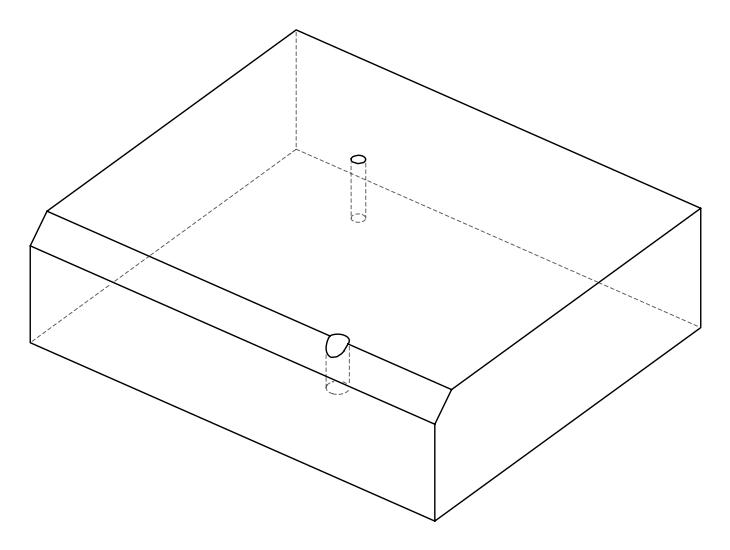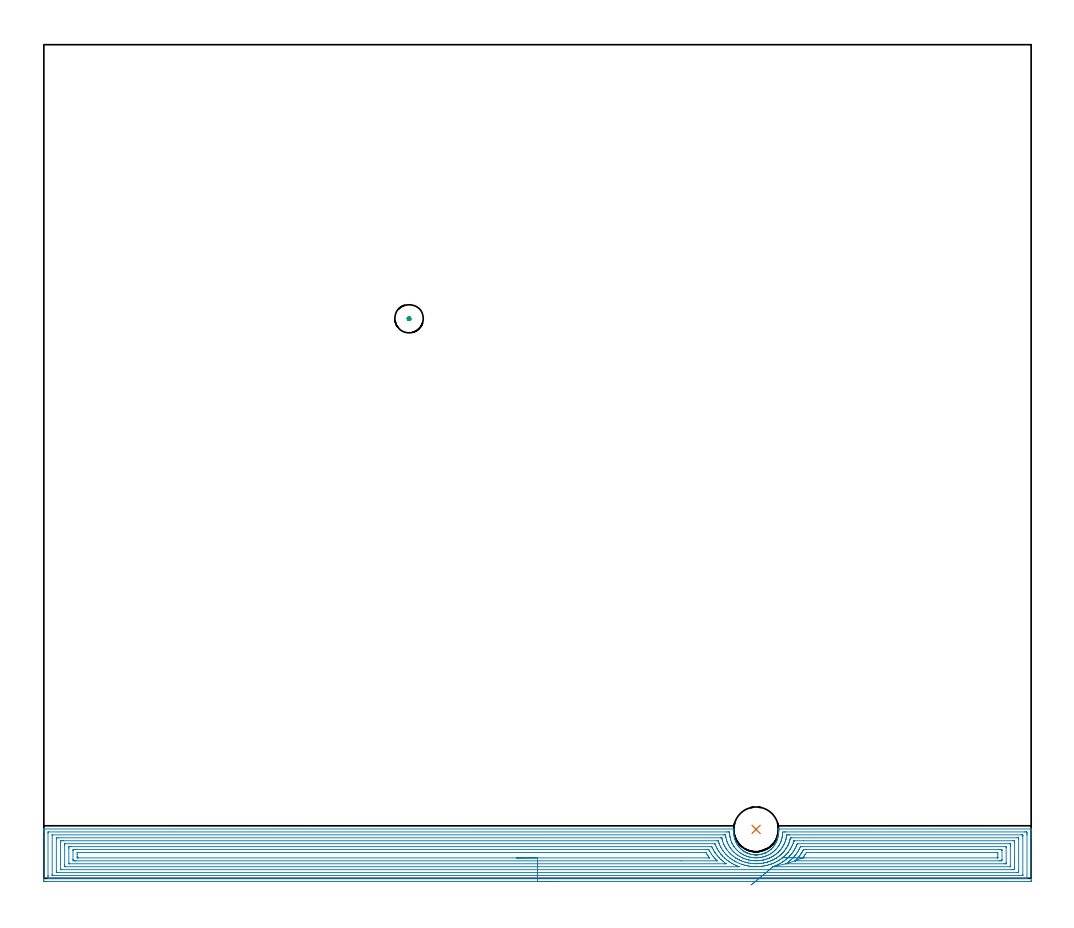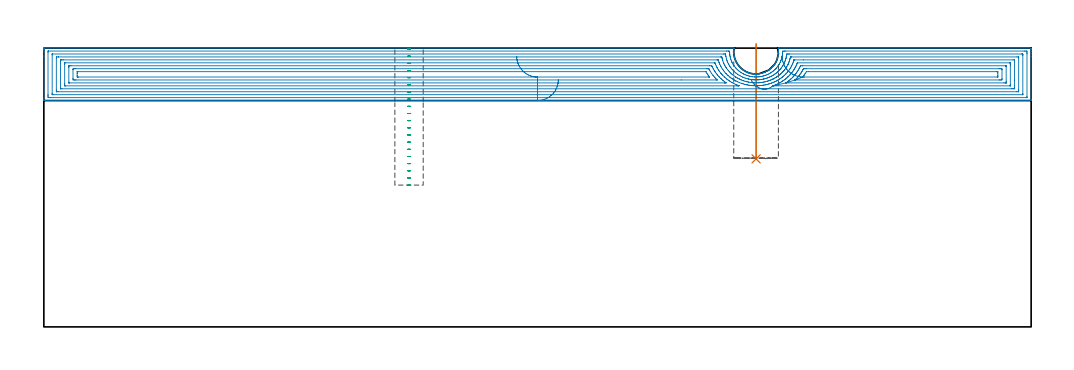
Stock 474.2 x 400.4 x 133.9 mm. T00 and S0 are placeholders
(PLAN: 3 operations, 2 tool changes, 35.2 min)
(1 INDEXABLE_INSERT_DRILL_BLIND_HOLE_FROM_SOLID | STEP1POCKET | NXT0302_014 | 0.22 min | 19196 mm3)
(2 AREA_MILL | FG_CHAMFER_SURFACE | UGT0205_001 | 34.38 min | 149402 mm3)
(3 MILL_BLIND_HOLE_FROM_SOLID_MATERIAL | STEP1POCKET_1 | UGT0201_130 | Spiral | 0.62 min | 9545 mm3)
(TOOL NXT0302_014 | Index. Insert Drill 21.5mm [880-D2150L25-03] | D21.5 PA176 FL65 Z2)
(TOOL UGT0205_001 | Chamfer Mill 20 x 3 x 45 deg. | D20 FL50 Z2)
(TOOL UGT0201_130 | Carbide End Mill 12.0 | D12 FL15 Z4)
(OP 1 INDEXABLE_INSERT_DRILL_BLIND_HOLE_FROM_SOLID)
G17 G21 G94 G90
T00 M6
G54
G17 G0 G90 X342.1 Y23.5 S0 M3
G43 Z143.9 H1
G94 G81 G98 Z80.7 F250. R135.9
G80
M5
M2
(OP 2 AREA_MILL)
G17 G21 G94 G90
T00 M6
G54
G17 G0 G90 X247.1 Y-1.5 S1061 M3
G43 Z143.9 H0
Z118.7
G94 G1 X247.062 Z117.828 F250.
X246.948 Z116.964
X246.759 Z116.112
X246.497 Z115.28
X246.163 Z114.474
X245.76 Z113.7
X245.292 Z112.964
X244.76 Z112.272
X244.171 Z111.629
X243.528 Z111.04
X242.836 Z110.509
X242.1 Z110.04
X241.326 Z109.637
X240.52 Z109.303
X239.688 Z109.041
X238.836 Z108.852
X237.972 Z108.738
X237.1 Z108.7
X0.628
X0.053 Y-1.494 Z108.704
X0.008 Y-1.492 Z108.706
X0.004 Y-0.922 Z109.276
X0. Y-0.297 Z109.901
Y19.825 Z130.021
Y22.231 Z132.426
Y22.951 Z133.15
Y23.233 Z133.433
X0.003 Y23.647 Z133.839
X0.006 Y23.691 Z133.882
X0.008 Y23.697 Z133.888
X0.181 Y23.7 Z133.9
X331.421
X331.475 Y23.695 Z133.891
X331.481 Y23.673 Z133.869
X331.383 Y22.817 Z133.017
X331.359 Y21.912 Z132.112
X331.364 Y21.548 Z131.748
X331.383 Y21.183 Z131.383
X331.399 Y21.025 Z131.225
X331.523 Y20.14 Z130.337
X331.65 Y19.56 Z129.753
X331.717 Y19.253 Z129.45
X331.841 Y18.807 Z129.006
X331.988 Y18.365 Z128.564
X332.127 Y18.001 Z128.199
X332.219 Y17.779 Z127.976
X332.277 Y17.64 Z127.838
X332.315 Y17.557 Z127.755
X332.351 Y17.479 Z127.677
X332.575 Y17.033 Z127.23
X332.654 Y16.888 Z127.085
X332.815 Y16.592 Z126.79
X332.988 Y16.303 Z126.502
X333.17 Y16.019 Z126.219
X333.394 Y15.704 Z125.904
X333.483 Y15.587 Z125.787
X333.721 Y15.279 Z125.477
X333.805 Y15.178 Z125.376
X333.864 Y15.107 Z125.304
X333.958 Y14.993 Z125.193
X334.103 Y14.818 Z125.017
X334.257 Y14.662 Z124.858
X334.524 Y14.387 Z124.586
X334.696 Y14.221 Z124.421
X334.958 Y13.969 Z124.169
X335.001 Y13.931 Z124.13
X335.015 Y13.92 Z124.119
X335.444 Y13.569 Z123.768
X335.763 Y13.326 Z123.522
X335.851 Y13.258 Z123.455
X336.159 Y13.044 Z123.242
X336.45 Y12.862 Z123.058
X336.667 Y12.733 Z122.929
X336.745 Y12.686 Z122.882
X336.785 Y12.665 Z122.861
X337.189 Y12.446 Z122.646
X337.295 Y12.394 Z122.593
X337.639 Y12.225 Z122.421
X337.679 Y12.206 Z122.402
X337.783 Y12.158 Z122.355
X337.828 Y12.139 Z122.338
X338.02 Y12.061 Z122.26
X338.126 Y12.019 Z122.215
X338.156 Y12.007 Z122.203
X338.258 Y11.969 Z122.166
X338.532 Y11.866 Z122.065
X338.978 Y11.723 Z121.919
X339.426 Y11.597 Z121.792
X339.734 Y11.524 Z121.722
X339.872 Y11.494 Z121.687
X339.914 Y11.486 Z121.678
X340.184 Y11.434 Z121.628
X340.32 Y11.408 Z121.602
X340.361 Y11.403 Z121.595
X340.766 Y11.342 Z121.538
X340.986 Y11.317 Z121.514
X341.213 Y11.294 Z121.487
X341.255 Y11.291 Z121.483
X341.469 Y11.271 Z121.467
X341.847 Y11.258 Z121.454
X341.868 Y11.257 Z121.453
X342.004 Y11.258 Z121.45
X342.069 Y11.259 Z121.447
X342.137 Y11.258 Z121.448
X342.139 Y11.26 Z121.449
X342.141 Z121.451
X342.146 Y11.257 Z121.453
X342.191 Z121.454
X342.289 Y11.259 Z121.451
X342.341 Y11.258 Z121.452
X342.379 Y11.259 Z121.454
X342.639 Y11.267 Z121.466
X342.731 Y11.27 Z121.469
X343.001 Y11.295 Z121.489
X343.043 Y11.3 Z121.493
X343.447 Y11.342 Z121.541
X343.894 Y11.409 Z121.606
X344.342 Y11.496 Z121.691
X344.652 Y11.567 Z121.765
X344.788 Y11.6 Z121.796
X345.236 Y11.727 Z121.924
X345.444 Y11.795 Z121.993
X345.682 Y11.876 Z122.071
X346.172 Y12.065 Z122.26
X346.369 Y12.139 Z122.338
X346.416 Y12.157 Z122.356
X346.437 Y12.166 Z122.366
X346.575 Y12.23 Z122.429
X347.025 Y12.455 Z122.652
X347.469 Y12.695 Z122.894
X347.96 Y12.996 Z123.195
X348.038 Y13.044 Z123.243
X348.363 Y13.267 Z123.466
X348.654 Y13.49 Z123.689
X348.785 Y13.591 Z123.79
X349.198 Y13.931 Z124.129
X349.256 Y13.982 Z124.181
X349.301 Y14.026 Z124.225
X349.393 Y14.114 Z124.313
X349.498 Y14.217 Z124.412
X349.599 Y14.314 Z124.511
X349.683 Y14.394 Z124.592
X350.096 Y14.817 Z125.017
X350.15 Y14.878 Z125.077
X350.337 Y15.107 Z125.304
X350.485 Y15.287 Z125.486
X350.493 Y15.297 Z125.497
X350.553 Y15.374 Z125.574
X350.688 Y15.553 Z125.748
X350.792 Y15.686 Z125.885
X350.806 Y15.704 Z125.903
X350.927 Y15.876 Z126.076
X351.011 Y15.998 Z126.194
X351.044 Y16.043 Z126.24
X351.381 Y16.591 Z126.79
X351.625 Y17.032 Z127.231
X351.849 Y17.478 Z127.677
X351.937 Y17.672 Z127.872
X351.973 Y17.763 Z127.963
X352.208 Y18.365 Z128.564
X352.312 Y18.669 Z128.867
X352.359 Y18.807 Z129.006
X352.483 Y19.252 Z129.45
X352.55 Y19.56 Z129.755
X352.65 Y20.014 Z130.21
X352.677 Y20.14 Z130.336
X352.797 Y21.026 Z131.224
X352.831 Y21.399 Z131.598
X352.84 Y21.913 Z132.112
X352.831 Y22.601 Z132.801
X352.816 Y22.799 Z132.999
X352.772 Y23.243 Z133.443
X352.732 Y23.567 Z133.766
X352.728 Y23.611 Z133.81
X352.726 Y23.697 Z133.889
X352.878 Y23.7 Z133.9
X474.019
X474.19 Y23.697 Z133.888
X474.193 Y23.648 Z133.84
X474.2 Y23.233 Z133.432
Y22.951 Z133.15
Y22.231 Z132.426
Y20.981 Z131.178
Y19.56 Z129.755
Y-0.922 Z109.276
X474.198 Y-1.189 Z109.008
X474.19 Y-1.492 Z108.706
X473.887 Y-1.499 Z108.699
X237.1 Y-1.5 Z108.7
Y-0.086 Z110.114
X3.31
X2.466 Y-0.082 Z110.118
X2.416 Y-0.079 Z110.121
X2.01 Y-0.031 Z110.169
X2.003 Y0.38 Z110.58
X2.001 Y0.859 Z111.059
X2. Y1.273 Z111.473
X2.001 Y21.753 Z131.953
X2.008 Y22.231 Z132.431
X2.01 Y22.276 Z132.476
X2.197 Y22.282 Z132.482
X2.306 Y22.285 Z132.485
X327.845 Y22.286 Z132.486
X328.687 Y22.283 Z132.483
X328.739 Y22.28 Z132.48
X329.357 Y22.231 Z132.431
X329.368 Y21.604 Z131.804
X329.383 Y21.341 Z131.541
X329.405 Y21.014 Z131.214
X329.446 Y20.636 Z130.836
X329.473 Y20.45 Z130.65
X329.534 Y20.06 Z130.26
X329.624 Y19.569 Z129.769
X329.633 Y19.528 Z129.728
X329.851 Y18.669 Z128.869
X329.938 Y18.365 Z128.565
X330.15 Y17.779 Z127.979
X330.275 Y17.466 Z127.666
X330.522 Y16.893 Z127.093
X330.527 Y16.884 Z127.084
X331.009 Y15.998 Z126.198
X331.421 Y15.343 Z125.543
X331.591 Y15.107 Z125.307
X332.131 Y14.399 Z124.599
X332.284 Y14.217 Z124.417
X332.315 Y14.181 Z124.381
X332.736 Y13.741 Z123.941
X333.148 Y13.326 Z123.526
X333.209 Y13.268 Z123.468
X333.728 Y12.809 Z123.009
X334.103 Y12.511 Z122.711
X334.13 Y12.49 Z122.69
X334.205 Y12.436 Z122.636
X334.668 Y12.106 Z122.306
X334.997 Y11.891 Z122.091
X335.573 Y11.545 Z121.745
X335.777 Y11.431 Z121.631
X335.891 Y11.37 Z121.57
X336.251 Y11.187 Z121.387
X336.785 Y10.939 Z121.139
X337.498 Y10.655 Z120.855
X337.679 Y10.59 Z120.79
X337.778 Y10.556 Z120.756
X338.573 Y10.32 Z120.52
X339.023 Y10.207 Z120.407
X339.467 Y10.11 Z120.31
X340.133 Y9.991 Z120.191
X340.257 Y9.972 Z120.172
X340.361 Y9.96 Z120.16
X341.141 Y9.878 Z120.078
X341.255 Y9.87 Z120.07
X342.07 Y9.843 Z120.043
X342.149 Y9.844 Z120.044
X342.937 Y9.87 Z120.07
X343.043 Y9.878 Z120.078
X343.75 Y9.95 Z120.15
X343.937 Y9.973 Z120.173
X344.05 Y9.99 Z120.19
X344.664 Y10.097 Z120.297
X344.831 Y10.129 Z120.329
X345.261 Y10.227 Z120.427
X345.725 Y10.348 Z120.548
X345.965 Y10.416 Z120.616
X346.619 Y10.626 Z120.826
X346.641 Y10.633 Z120.833
X346.698 Y10.655 Z120.855
X347.28 Y10.887 Z121.087
X347.513 Y10.982 Z121.182
X347.895 Y11.165 Z121.365
X348.407 Y11.424 Z121.624
X348.487 Y11.466 Z121.666
X348.628 Y11.545 Z121.745
X349.048 Y11.798 Z121.998
X349.301 Y11.955 Z122.155
X349.591 Y12.148 Z122.348
X349.994 Y12.436 Z122.636
X350.109 Y12.522 Z122.722
X350.195 Y12.59 Z122.79
X350.599 Y12.924 Z123.124
X351.073 Y13.342 Z123.542
X351.09 Y13.358 Z123.558
X351.515 Y13.793 Z123.993
X351.917 Y14.217 Z124.417
X351.938 Y14.239 Z124.439
X351.948 Y14.252 Z124.452
X351.984 Y14.295 Z124.495
X352.34 Y14.752 Z124.952
X352.611 Y15.107 Z125.307
X352.723 Y15.261 Z125.461
X352.878 Y15.484 Z125.684
X353.073 Y15.803 Z126.003
X353.187 Y15.998 Z126.198
X353.397 Y16.371 Z126.571
X353.668 Y16.888 Z127.088
X353.772 Y17.092 Z127.292
X353.971 Y17.58 Z127.78
X354.047 Y17.779 Z127.979
X354.211 Y18.232 Z128.432
X354.349 Y18.669 Z128.869
X354.418 Y18.916 Z129.116
X354.573 Y19.56 Z129.76
X354.59 Y19.635 Z129.835
X354.666 Y19.989 Z130.189
X354.72 Y20.396 Z130.596
X354.727 Y20.45 Z130.65
X354.81 Y21.197 Z131.397
X354.819 Y21.341 Z131.541
X354.839 Y22.058 Z132.258
X354.846 Y22.231 Z132.431
X355.509 Y22.281 Z132.481
X355.56 Y22.283 Z132.483
X356.399 Y22.286 Z132.486
X470.89
X471.734 Y22.282 Z132.482
X471.784 Y22.279 Z132.479
X472.19 Y22.231 Z132.431
X472.197 Y21.82 Z132.02
X472.199 Y21.341 Z131.541
X472.2 Y20.927 Z131.127
X472.199 Y0.446 Z110.646
X472.192 Y-0.031 Z110.169
X472.19 Y-0.076 Z110.124
X472.003 Y-0.082 Z110.118
X471.894 Y-0.085 Z110.115
X237.1 Y-0.086 Z110.114
Y1.329 Z111.529
X4.626
X4.204 Y1.331 Z111.531
X4.063 Y1.333 Z111.533
X4.021 Y1.335 Z111.535
X4.01 Y1.412 Z111.612
X4.005 Y1.547 Z111.747
X4.002 Y1.75 Z111.95
X4. Y1.953 Z112.153
X4.001 Y20.45 Z130.65
X4.002 Y20.651 Z130.851
X4.01 Y20.855 Z131.055
X4.014 Y20.866 Z131.066
X4.02 Y20.868 Z131.068
X4.045 Y20.87 Z131.07
X4.098 Y20.871 Z131.071
X4.204
X326.528
X326.951 Y20.87 Z131.07
X327.372 Y20.866 Z131.066
X327.393 Y20.865 Z131.065
X327.398 Y20.85 Z131.05
X327.409 Y20.808 Z131.008
X327.422 Y20.732 Z130.932
X327.462 Y20.45 Z130.65
X327.552 Y19.851 Z130.051
X327.614 Y19.56 Z129.76
X327.801 Y18.713 Z128.913
X327.812 Y18.669 Z128.869
X327.845 Y18.535 Z128.735
X328.089 Y17.779 Z127.979
X328.214 Y17.411 Z127.611
X328.436 Y16.888 Z127.088
X328.739 Y16.234 Z126.434
X328.863 Y15.998 Z126.198
X329.004 Y15.733 Z125.933
X329.382 Y15.107 Z125.307
X329.633 Y14.713 Z124.913
X330.001 Y14.217 Z124.417
X330.527 Y13.551 Z123.751
X330.725 Y13.326 Z123.526
X331.063 Y12.966 Z123.166
X331.421 Y12.605 Z122.805
X331.6 Y12.436 Z122.636
X332.315 Y11.815 Z122.015
X332.655 Y11.545 Z121.745
X333.209 Y11.138 Z121.338
X333.959 Y10.655 Z120.855
X334.103 Y10.566 Z120.766
X334.322 Y10.437 Z120.637
X334.997 Y10.088 Z120.288
X335.67 Y9.764 Z119.964
X335.891 Y9.669 Z119.869
X336.053 Y9.602 Z119.802
X336.785 Y9.329 Z119.529
X337.427 Y9.125 Z119.325
X337.679 Y9.052 Z119.252
X338.334 Y8.874 Z119.074
X338.573 Y8.819 Z119.019
X338.643 Y8.804 Z119.004
X339.467 Y8.655 Z118.855
X339.732 Y8.61 Z118.81
X340.361 Y8.532 Z118.732
X340.745 Y8.491 Z118.691
X341.255 Y8.455 Z118.655
X341.689 Y8.442 Z118.642
X342.149 Y8.432 Z118.632
X342.582 Y8.443 Z118.643
X343.043 Y8.458 Z118.658
X343.429 Y8.489 Z118.689
X343.937 Y8.541 Z118.741
X344.236 Y8.577 Z118.777
X344.831 Y8.67 Z118.87
X345.005 Y8.701 Z118.901
X345.725 Y8.84 Z119.04
X345.753 Y8.846 Z119.046
X345.873 Y8.874 Z119.074
X346.461 Y9.032 Z119.232
X346.619 Y9.078 Z119.278
X347.142 Y9.244 Z119.444
X347.513 Y9.367 Z119.567
X347.803 Y9.476 Z119.676
X348.407 Y9.707 Z119.907
X348.448 Y9.724 Z119.924
X348.542 Y9.764 Z119.964
X349.052 Y10.012 Z120.212
X349.301 Y10.138 Z120.338
X349.641 Y10.317 Z120.517
X350.195 Y10.627 Z120.827
X350.242 Y10.655 Z120.855
X350.759 Y10.984 Z121.184
X351.09 Y11.207 Z121.407
X351.287 Y11.349 Z121.549
X351.55 Y11.545 Z121.745
X351.793 Y11.735 Z121.935
X351.984 Y11.89 Z122.09
X352.276 Y12.144 Z122.344
X352.603 Y12.436 Z122.636
X352.744 Y12.568 Z122.768
X352.878 Y12.698 Z122.898
X353.188 Y13.018 Z123.218
X353.479 Y13.326 Z123.526
X353.617 Y13.48 Z123.68
X353.772 Y13.66 Z123.86
X354.018 Y13.971 Z124.171
X354.207 Y14.217 Z124.417
X354.402 Y14.48 Z124.68
X354.666 Y14.849 Z125.049
X354.766 Y15.007 Z125.207
X354.827 Y15.107 Z125.307
X355.097 Y15.568 Z125.768
X355.338 Y15.998 Z126.198
X355.416 Y16.141 Z126.341
X355.56 Y16.419 Z126.619
X355.707 Y16.742 Z126.942
X355.769 Y16.888 Z127.088
X355.963 Y17.377 Z127.577
X356.111 Y17.779 Z127.979
X356.198 Y18.034 Z128.234
X356.393 Y18.669 Z128.869
X356.406 Y18.716 Z128.916
X356.454 Y18.918 Z129.118
X356.57 Y19.444 Z129.644
X356.591 Y19.56 Z129.76
X356.699 Y20.206 Z130.406
X356.794 Y20.864 Z131.064
X356.93 Y20.867 Z131.067
X357.348 Y20.87 Z131.07
X357.819 Y20.871 Z131.071
X358.242
X469.574
X469.996 Y20.869 Z131.069
X470.137 Y20.867 Z131.067
X470.179 Y20.865 Z131.065
X470.19 Y20.788 Z130.988
X470.195 Y20.653 Z130.853
X470.198 Y20.45 Z130.65
X470.2 Y20.248 Z130.448
X470.199 Y1.75 Z111.95
X470.198 Y1.548 Z111.748
X470.19 Y1.345 Z111.545
X470.186 Y1.334 Z111.534
X470.18 Y1.332 Z111.532
X470.155 Y1.33 Z111.53
X470.102 Y1.329 Z111.529
X469.996
X237.1
Y2.743 Z112.943
X6.783
X6.075 Y2.745 Z112.945
X6.036 Y2.747 Z112.947
X6.017 Y2.749 Z112.949
X6.01 Y2.761 Z112.961
X6.006 Y2.868 Z113.068
X6.002 Y3.086 Z113.286
X6. Y3.523 Z113.723
Y18.661 Z128.861
X6.003 Y19.11 Z129.31
X6.006 Y19.331 Z129.531
X6.01 Y19.439 Z129.639
X6.019 Y19.451 Z129.651
X6.043 Y19.453 Z129.653
X6.097 Y19.455 Z129.655
X6.886 Y19.457 Z129.657
X6.989
X325.162
X325.267 Y19.456 Z129.656
X325.568 Y19.45 Z129.65
X325.598 Y19.448 Z129.648
X325.609 Y19.414 Z129.614
X325.622 Y19.367 Z129.567
X325.633 Y19.323 Z129.523
X325.704 Y19.021 Z129.221
X325.79 Y18.669 Z128.869
X325.877 Y18.32 Z128.52
X326.02 Y17.815 Z128.015
X326.031 Y17.779 Z127.979
X326.057 Y17.698 Z127.898
X326.352 Y16.888 Z127.088
X326.554 Y16.392 Z126.592
X326.745 Y15.998 Z126.198
X326.951 Y15.581 Z125.781
X327.216 Y15.107 Z125.307
X327.575 Y14.485 Z124.685
X327.749 Y14.217 Z124.417
X327.845 Y14.073 Z124.273
X328.414 Y13.326 Z123.526
X328.739 Y12.915 Z123.115
X329.161 Y12.436 Z122.636
X329.633 Y11.948 Z122.148
X330.046 Y11.545 Z121.745
X330.527 Y11.128 Z121.328
X331.098 Y10.655 Z120.855
X331.421 Y10.413 Z120.613
X332.23 Y9.849 Z120.049
X332.315 Y9.794 Z119.994
X332.363 Y9.764 Z119.964
X332.891 Y9.446 Z119.646
X333.209 Y9.266 Z119.466
X333.956 Y8.874 Z119.074
X334.103 Y8.801 Z119.001
X334.244 Y8.733 Z118.933
X334.74 Y8.511 Z118.711
X334.997 Y8.406 Z118.606
X335.771 Y8.103 Z118.303
X335.891 Y8.061 Z118.261
X336.124 Y7.983 Z118.183
X336.785 Y7.784 Z117.984
X337.068 Y7.701 Z117.901
X337.679 Y7.543 Z117.743
X338.244 Y7.42 Z117.62
X338.573 Y7.358 Z117.558
X339.338 Y7.221 Z117.421
X339.467 Y7.204 Z117.404
X340.358 Y7.096 Z117.296
X340.385 Y7.093 Z117.293
X341.255 Y7.036 Z117.236
X341.316 Y7.033 Z117.233
X342.149 Y7.015 Z117.215
X342.227
X343.043 Y7.037 Z117.237
X343.096 Y7.04 Z117.24
X343.815 Y7.093 Z117.293
X343.926 Y7.104 Z117.304
X343.937 Y7.105 Z117.305
X344.721 Y7.202 Z117.402
X344.831 Y7.218 Z117.418
X345.489 Y7.328 Z117.528
X345.725 Y7.374 Z117.574
X346.232 Y7.478 Z117.678
X346.619 Y7.567 Z117.767
X346.95 Y7.653 Z117.853
X347.513 Y7.81 Z118.01
X347.648 Y7.85 Z118.05
X348.072 Y7.983 Z118.183
X348.322 Y8.068 Z118.268
X348.407 Y8.099 Z118.299
X348.969 Y8.315 Z118.515
X349.301 Y8.447 Z118.647
X349.605 Y8.571 Z118.771
X350.195 Y8.844 Z119.044
X350.216 Y8.854 Z119.054
X350.255 Y8.874 Z119.074
X350.799 Y9.163 Z119.363
X351.09 Y9.324 Z119.524
X351.369 Y9.486 Z119.686
X351.839 Y9.764 Z119.964
X351.928 Y9.819 Z120.019
X351.984 Y9.855 Z120.055
X352.461 Y10.179 Z120.379
X352.878 Y10.477 Z120.677
X352.98 Y10.553 Z120.753
X353.11 Y10.655 Z120.855
X353.474 Y10.951 Z121.151
X353.772 Y11.199 Z121.399
X353.956 Y11.362 Z121.562
X354.156 Y11.545 Z121.745
X354.416 Y11.794 Z121.994
X354.666 Y12.037 Z122.237
X354.862 Y12.24 Z122.44
X355.045 Y12.436 Z122.636
X355.289 Y12.705 Z122.905
X355.56 Y13.023 Z123.223
X355.695 Y13.191 Z123.391
X355.799 Y13.326 Z123.526
X356.079 Y13.699 Z123.899
X356.454 Y14.21 Z124.41
X356.456 Y14.214 Z124.414
X356.793 Y14.77 Z124.97
X356.991 Y15.107 Z125.307
X357.119 Y15.335 Z125.535
X357.348 Y15.756 Z125.956
X357.429 Y15.917 Z126.117
X357.466 Y15.998 Z126.198
X357.701 Y16.536 Z126.736
X357.846 Y16.888 Z127.088
X357.956 Y17.173 Z127.373
X358.172 Y17.779 Z127.979
X358.19 Y17.831 Z128.031
X358.242 Y18.003 Z128.203
X358.385 Y18.527 Z128.727
X358.42 Y18.669 Z128.869
X358.554 Y19.249 Z129.449
X358.59 Y19.4 Z129.6
X358.602 Y19.448 Z129.648
X358.642 Y19.451 Z129.651
X358.74 Y19.454 Z129.654
X359.136 Y19.457 Z129.657
X359.239
X467.417
X468.125 Y19.455 Z129.655
X468.164 Y19.453 Z129.653
X468.183 Y19.451 Z129.651
X468.19 Y19.439 Z129.639
X468.194 Y19.332 Z129.532
X468.198 Y19.114 Z129.314
X468.2 Y18.677 Z128.877
Y3.539 Z113.739
X468.197 Y3.09 Z113.29
X468.194 Y2.869 Z113.069
X468.19 Y2.761 Z112.961
X468.181 Y2.749 Z112.949
X468.157 Y2.747 Z112.947
X468.103 Y2.745 Z112.945
X467.314 Y2.743 Z112.943
X467.211
X237.1
Y4.157 Z114.357
X8.674
X8.042 Y4.16 Z114.36
X8.017 Y4.163 Z114.363
X8.01 Y4.165 Z114.365
X8.004 Y4.198 Z114.398
X8.001 Y4.421 Z114.621
X8. Y13.775 Z123.975
Y16.669 Z126.869
Y17.559 Z127.759
X8.003 Y17.779 Z127.979
X8.007 Y17.946 Z128.146
X8.01 Y18.024 Z128.224
X8.144 Y18.036 Z128.236
X8.411 Y18.04 Z128.24
X8.674 Y18.042 Z128.242
X9.303 Y18.043 Z128.243
X323.374
X323.64 Y18.042 Z128.242
X323.816 Y18.039 Z128.239
X323.879 Y18.036 Z128.236
X323.899 Y18.032 Z128.232
X323.905 Y18.02 Z128.22
X323.927 Y17.963 Z128.163
X323.989 Y17.779 Z127.979
X324.268 Y16.922 Z127.122
X324.287 Y16.87 Z127.07
X324.64 Y15.998 Z126.198
X324.965 Y15.304 Z125.504
X325.067 Y15.107 Z125.307
X325.162 Y14.926 Z125.126
X325.575 Y14.217 Z124.417
X326.057 Y13.438 Z123.638
X326.137 Y13.326 Z123.526
X326.374 Y13.01 Z123.21
X326.821 Y12.436 Z122.636
X326.951 Y12.275 Z122.475
X327.599 Y11.545 Z121.745
X327.845 Y11.29 Z121.49
X328.492 Y10.655 Z120.855
X328.739 Y10.438 Z120.638
X329.536 Y9.764 Z119.964
X329.633 Y9.686 Z119.886
X329.962 Y9.436 Z119.636
X330.527 Y9.049 Z119.249
X330.792 Y8.874 Z119.074
X331.421 Y8.477 Z118.677
X331.731 Y8.291 Z118.491
X332.285 Y7.983 Z118.183
X332.315 Y7.967 Z118.167
X332.348 Y7.95 Z118.15
X333.209 Y7.529 Z117.729
X334.036 Y7.159 Z117.359
X334.103 Y7.133 Z117.333
X334.207 Y7.093 Z117.293
X334.997 Y6.799 Z116.999
X335.437 Y6.655 Z116.855
X335.891 Y6.518 Z116.718
X336.702 Y6.285 Z116.485
X336.785 Y6.263 Z116.463
X337.021 Y6.202 Z116.402
X337.679 Y6.062 Z116.262
X337.855 Y6.027 Z116.227
X338.573 Y5.9 Z116.1
X338.939 Y5.837 Z116.037
X339.467 Y5.772 Z115.972
X339.955 Y5.716 Z115.916
X340.361 Y5.68 Z115.88
X340.924 Y5.641 Z115.841
X341.255 Y5.624 Z115.824
X341.852 Y5.608 Z115.808
X342.149 Y5.604 Z115.804
X342.737 Y5.617 Z115.817
X343.043 Y5.627 Z115.827
X343.588 Y5.659 Z115.859
X343.937 Y5.687 Z115.887
X344.407 Y5.734 Z115.934
X344.831 Y5.784 Z115.984
X345.204 Y5.831 Z116.031
X345.725 Y5.914 Z116.114
X345.972 Y5.956 Z116.156
X346.619 Y6.081 Z116.281
X346.72 Y6.102 Z116.302
X347.177 Y6.202 Z116.402
X347.446 Y6.27 Z116.47
X347.513 Y6.288 Z116.488
X348.143 Y6.466 Z116.666
X348.407 Y6.545 Z116.745
X348.824 Y6.678 Z116.878
X349.301 Y6.837 Z117.037
X349.49 Y6.905 Z117.105
X349.988 Y7.093 Z117.293
X350.137 Y7.151 Z117.351
X350.195 Y7.175 Z117.375
X350.763 Y7.418 Z117.618
X351.09 Y7.571 Z117.771
X351.368 Y7.706 Z117.906
X351.921 Y7.983 Z118.183
X351.962 Y8.005 Z118.205
X351.984 Y8.016 Z118.216
X352.529 Y8.33 Z118.53
X352.878 Y8.534 Z118.734
X353.089 Y8.663 Z118.863
X353.425 Y8.874 Z119.074
X353.634 Y9.011 Z119.211
X353.772 Y9.106 Z119.306
X354.154 Y9.383 Z119.583
X354.666 Y9.759 Z119.959
X354.669 Y9.761 Z119.961
X355.154 Y10.168 Z120.368
X355.56 Y10.513 Z120.713
X355.634 Y10.58 Z120.78
X355.714 Y10.655 Z120.855
X356.089 Y11.018 Z121.218
X356.454 Y11.376 Z121.576
X356.537 Y11.462 Z121.662
X356.614 Y11.545 Z121.745
X356.961 Y11.93 Z122.13
X357.348 Y12.383 Z122.583
X357.372 Y12.412 Z122.612
X357.39 Y12.436 Z122.636
X357.756 Y12.919 Z123.119
X358.057 Y13.326 Z123.526
X358.242 Y13.585 Z123.785
X358.486 Y13.973 Z124.173
X358.634 Y14.217 Z124.417
X358.818 Y14.533 Z124.733
X359.136 Y15.099 Z125.299
X359.139 Y15.104 Z125.304
X359.428 Y15.706 Z125.906
X359.559 Y15.998 Z126.198
X359.699 Y16.328 Z126.528
X359.921 Y16.888 Z127.088
X359.951 Y16.967 Z127.167
X360.03 Y17.192 Z127.392
X360.173 Y17.636 Z127.836
X360.268 Y17.942 Z128.142
X360.293 Y18.015 Z128.215
X360.299 Y18.03 Z128.23
X360.32 Y18.036 Z128.236
X360.393 Y18.038 Z128.238
X360.66 Y18.042 Z128.242
X364.793 Y18.043 Z128.243
X465.526
X466.158 Y18.04 Z128.24
X466.183 Y18.037 Z128.237
X466.19 Y18.035 Z128.235
X466.196 Y18.002 Z128.202
X466.199 Y17.779 Z127.979
X466.2 Y8.425 Z118.625
Y5.531 Z115.731
Y4.641 Z114.841
X466.197 Y4.421 Z114.621
X466.194 Y4.254 Z114.454
X466.19 Y4.176 Z114.376
X466.056 Y4.164 Z114.364
X465.789 Y4.16 Z114.36
X465.526 Y4.158 Z114.358
X464.897 Y4.157 Z114.357
X237.1
Y5.571 Z115.771
X10.462 Y5.572 Z115.772
X10.2 Y5.573 Z115.773
X10.077 Y5.576 Z115.776
X10.022 Y5.578 Z115.778
X10.01 Y5.605 Z115.805
X10.003 Y5.769 Z115.969
X10.001 Y6.202 Z116.402
X10. Y6.662 Z116.862
X10.001 Y15.998 Z126.198
X10.003 Y16.455 Z126.655
X10.01 Y16.61 Z126.81
X10.015 Y16.623 Z126.823
X10.028 Y16.625 Z126.825
X10.066 Y16.627 Z126.827
X10.145 Y16.628 Z126.828
X322.164
X322.243 Y16.627 Z126.827
X322.281 Y16.625 Z126.825
X322.294 Y16.623 Z126.823
X322.342 Y16.514 Z126.714
X322.48 Y16.184 Z126.384
X322.554 Y15.998 Z126.198
X322.604 Y15.875 Z126.075
X322.956 Y15.107 Z125.307
X323.374 Y14.277 Z124.477
X323.408 Y14.217 Z124.417
X323.452 Y14.139 Z124.339
X323.945 Y13.326 Z123.526
X324.268 Y12.812 Z123.012
X324.55 Y12.436 Z122.636
X325.162 Y11.632 Z121.832
X325.236 Y11.545 Z121.745
X325.716 Y10.994 Z121.194
X326.027 Y10.655 Z120.855
X326.057 Y10.624 Z120.824
X326.929 Y9.764 Z119.964
X326.951 Y9.744 Z119.944
X327.115 Y9.6 Z119.8
X327.845 Y8.987 Z119.187
X327.986 Y8.874 Z119.074
X328.412 Y8.546 Z118.746
X328.739 Y8.312 Z118.512
X329.217 Y7.983 Z118.183
X329.633 Y7.71 Z117.91
X330.38 Y7.238 Z117.438
X330.527 Y7.156 Z117.356
X330.643 Y7.093 Z117.293
X331.421 Y6.69 Z116.89
X332.229 Y6.288 Z116.488
X332.315 Y6.249 Z116.449
X332.423 Y6.202 Z116.402
X333.209 Y5.874 Z116.074
X333.755 Y5.658 Z115.858
X333.81 Y5.636 Z115.836
X333.829 Y5.627 Z115.827
X333.928 Y5.578 Z115.778
X333.838 Y5.575 Z115.775
X333.533 Y5.573 Z115.773
X333.209 Y5.571 Z115.771
X332.948
X237.1
Y6.985 Z117.185
X12.25 Y6.986 Z117.186
X12.142 Y6.987 Z117.187
X12.071 Y6.989 Z117.189
X12.02 Y6.992 Z117.192
X12.01 Y7.011 Z117.211
X12.007 Y7.093 Z117.293
X12.001 Y7.341 Z117.541
X12. Y14.466 Z124.666
X12.002 Y15.107 Z125.307
X12.004 Y15.169 Z125.369
X12.008 Y15.199 Z125.399
X12.012 Y15.208 Z125.408
X12.035 Y15.21 Z125.41
X12.144 Y15.213 Z125.413
X12.25 Y15.214 Z125.414
X13.036 Y15.215 Z125.415
X319.798
X320.586 Y15.213 Z125.413
X320.692 Y15.211 Z125.411
X320.793 Y15.208 Z125.408
X320.842 Y15.107 Z125.307
X320.977 Y14.824 Z125.024
X321.287 Y14.217 Z124.417
X321.586 Y13.637 Z123.837
X321.768 Y13.326 Z123.526
X322.027 Y12.887 Z123.087
X322.313 Y12.436 Z122.636
X322.48 Y12.178 Z122.378
X322.957 Y11.545 Z121.745
X323.374 Y11.005 Z121.205
X323.669 Y10.655 Z120.855
X324.268 Y9.981 Z120.181
X324.478 Y9.764 Z119.964
X325.162 Y9.084 Z119.284
X325.385 Y8.874 Z119.074
X326.057 Y8.298 Z118.498
X326.435 Y7.983 Z118.183
X326.951 Y7.581 Z117.781
X327.626 Y7.093 Z117.293
X327.757 Y6.996 Z117.196
X327.382 Y6.989 Z117.189
X327.166 Y6.986 Z117.186
X327.058 Y6.985 Z117.185
X326.951
X237.1
Y8.4 Z118.6
X15.408
X14.932
X14.511 Y8.402 Z118.602
X14.038 Y8.407 Z118.607
X14.003 Y8.874 Z119.074
X14.001 Y8.911 Z119.111
Y13.326 Z123.526
X14.002 Y13.362 Z123.562
X14.038 Y13.793 Z123.993
X14.459 Y13.797 Z123.997
X14.932 Y13.799 Z123.999
X15.35 Y13.8 Z124.
X318.428
X318.904 Y13.799 Z123.999
X319.327 Y13.796 Z123.996
X319.355 Y13.794 Z123.994
X319.37 Y13.771 Z123.971
X319.404 Y13.719 Z123.919
X319.616 Y13.326 Z123.526
X319.798 Y12.994 Z123.194
X320.136 Y12.436 Z122.636
X320.661 Y11.576 Z121.776
X320.682 Y11.545 Z121.745
X320.692 Y11.531 Z121.731
X321.363 Y10.655 Z120.855
X321.586 Y10.369 Z120.569
X322.099 Y9.764 Z119.964
X322.48 Y9.337 Z119.537
X322.92 Y8.874 Z119.074
X323.374 Y8.411 Z118.611
X323.375 Y8.404 Z118.604
X323.374 Y8.403 Z118.603
X322.956 Y8.4 Z118.6
X306.132
X237.1
Y9.814 Z120.014
X16.67
X16.281 Y9.818 Z120.018
X16.088 Y9.821 Z120.021
X16.01 Y9.83 Z120.03
X16.008 Y9.895 Z120.095
X16.001 Y10.481 Z120.681
X16. Y11.545 Z121.745
X16.004 Y12.259 Z122.459
X16.01 Y12.364 Z122.564
X16.016 Y12.38 Z122.58
X16.035 Y12.382 Z122.582
X16.087 Y12.384 Z122.584
X16.298 Y12.386 Z122.586
X317.799
X317.905 Y12.384 Z122.584
X317.956 Y12.382 Z122.582
X317.977 Y12.38 Z122.58
X318.01 Y12.34 Z122.54
X318.505 Y11.545 Z121.745
X318.904 Y10.91 Z121.11
X319.092 Y10.655 Z120.855
X319.658 Y9.904 Z120.104
X319.707 Y9.819 Z120.019
X319.695 Y9.818 Z120.018
X319.643 Y9.816 Z120.016
X319.537 Y9.814 Z120.014
X319.326
X237.1
X236.228 Z120.052
X235.364 Z120.166
X234.512 Z120.354
X233.68 Z120.617
X232.874 Z120.951
X232.1 Z121.353
X231.364 Z121.822
X230.672 Z122.353
X230.029 Z122.943
X229.44 Z123.586
X228.908 Z124.278
X228.44 Z125.014
X228.037 Z125.788
X227.703 Z126.594
X227.441 Z127.426
X227.252 Z128.277
X227.138 Z129.142
X227.1 Z130.014
G0 Z143.9
X339.641 Y-3.274
Z118.802
G1 X340.026 Y-2.952 Z118.089
X340.458 Y-2.592 Z117.422
X340.933 Y-2.196 Z116.807
X341.447 Y-1.767 Z116.248
X341.997 Y-1.308 Z115.749
X342.578 Y-0.823 Z115.315
X343.186 Y-0.316 Z114.948
X343.816 Y0.21 Z114.652
X344.463 Y0.75 Z114.428
X345.123 Y1.301 Z114.279
X345.791 Y1.857 Z114.205
X346.461 Y2.416 Z114.207
X347.128 Y2.973 Z114.286
X347.787 Y3.523 Z114.439
X348.434 Y4.063 Z114.667
X349.062 Y4.587 Z114.968
X349.669 Y5.093 Z115.338
X350.248 Y5.577 Z115.777
X350.253 Y5.581 Z115.781
X350.299 Y5.601 Z115.801
X351.09 Y5.909 Z116.109
X351.298 Y5.994 Z116.194
X351.798 Y6.202 Z116.402
X351.926 Y6.26 Z116.46
X351.984 Y6.287 Z116.487
X352.526 Y6.553 Z116.753
X352.878 Y6.73 Z116.93
X353.115 Y6.856 Z117.056
X353.554 Y7.093 Z117.293
X353.693 Y7.171 Z117.371
X353.772 Y7.216 Z117.416
X354.25 Y7.506 Z117.706
X354.666 Y7.761 Z117.961
X354.802 Y7.848 Z118.048
X355.005 Y7.983 Z118.183
X355.332 Y8.21 Z118.41
X355.56 Y8.372 Z118.572
X355.847 Y8.588 Z118.788
X356.221 Y8.874 Z119.074
X356.351 Y8.976 Z119.176
X356.454 Y9.061 Z119.261
X356.833 Y9.386 Z119.586
X357.271 Y9.764 Z119.964
X357.311 Y9.801 Z120.001
X357.348 Y9.835 Z120.035
X357.762 Y10.242 Z120.442
X358.181 Y10.655 Z120.855
X358.211 Y10.686 Z120.886
X358.242 Y10.719 Z120.919
X358.632 Y11.152 Z121.352
X358.969 Y11.545 Z121.745
X359.045 Y11.636 Z121.836
X359.136 Y11.747 Z121.947
X359.435 Y12.138 Z122.338
X359.66 Y12.436 Z122.636
X359.816 Y12.649 Z122.849
X360.03 Y12.949 Z123.149
X360.178 Y13.179 Z123.379
X360.269 Y13.326 Z123.526
X360.514 Y13.735 Z123.935
X360.796 Y14.217 Z124.417
X360.842 Y14.298 Z124.498
X360.924 Y14.449 Z124.649
X361.146 Y14.886 Z125.086
X361.252 Y15.107 Z125.307
X361.43 Y15.493 Z125.693
X361.648 Y15.998 Z126.198
X361.698 Y16.117 Z126.317
X361.818 Y16.422 Z126.622
X361.897 Y16.608 Z126.808
X361.906 Y16.623 Z126.823
X361.917 Y16.625 Z126.825
X361.948 Y16.627 Z126.827
X362.079 Y16.628 Z126.828
X463.738
X464. Y16.627 Z126.827
X464.123 Y16.624 Z126.824
X464.178 Y16.622 Z126.822
X464.19 Y16.595 Z126.795
X464.197 Y16.431 Z126.631
X464.199 Y15.998 Z126.198
X464.2 Y15.538 Z125.738
X464.199 Y6.202 Z116.402
X464.197 Y5.745 Z115.945
X464.19 Y5.59 Z115.79
X464.185 Y5.577 Z115.777
X464.172 Y5.575 Z115.775
X464.134 Y5.573 Z115.773
X464.055 Y5.572 Z115.772
X350.609
X350.362 Y5.573 Z115.773
X350.248 Y5.577 Z115.777
X356.454 Y6.992 Z117.192
X356.453 Y6.995 Z117.195
X356.454 Y7. Z117.2
X357.025 Y7.414 Z117.614
X357.348 Y7.65 Z117.85
X357.536 Y7.795 Z117.995
X357.775 Y7.983 Z118.183
X358.032 Y8.192 Z118.392
X358.242 Y8.367 Z118.567
X358.513 Y8.603 Z118.803
X358.819 Y8.874 Z119.074
X358.984 Y9.025 Z119.225
X359.136 Y9.169 Z119.369
X359.735 Y9.764 Z119.964
X359.881 Y9.913 Z120.113
X360.03 Y10.07 Z120.27
X360.307 Y10.379 Z120.579
X360.545 Y10.655 Z120.855
X360.718 Y10.86 Z121.06
X360.924 Y11.112 Z121.312
X361.114 Y11.356 Z121.556
X361.257 Y11.545 Z121.745
X361.495 Y11.867 Z122.067
X361.818 Y12.312 Z122.512
X361.868 Y12.386 Z122.586
X361.899 Y12.436 Z122.636
X362.208 Y12.938 Z123.138
X362.442 Y13.326 Z123.526
X362.542 Y13.496 Z123.696
X362.712 Y13.797 Z123.997
X362.857 Y14.072 Z124.272
X362.931 Y14.217 Z124.417
X363.154 Y14.667 Z124.867
X363.369 Y15.107 Z125.307
X363.414 Y15.2 Z125.4
X363.505 Y15.208 Z125.408
X363.606 Y15.21 Z125.41
X364.392 Y15.214 Z125.414
X364.5 Y15.215 Z125.415
X461.95 Y15.214 Z125.414
X462.058 Y15.213 Z125.413
X462.129 Y15.211 Z125.411
X462.18 Y15.208 Z125.408
X462.19 Y15.189 Z125.389
X462.193 Y15.107 Z125.307
X462.199 Y14.859 Z125.059
X462.2 Y7.734 Z117.934
X462.198 Y7.093 Z117.293
X462.196 Y7.031 Z117.231
X462.192 Y7.001 Z117.201
X462.188 Y6.992 Z117.192
X462.165 Y6.99 Z117.19
X462.057 Y6.987 Z117.187
X461.95 Y6.986 Z117.186
X461.164 Y6.985 Z117.185
X356.561 Y6.986 Z117.186
X356.454 Y6.992 Z117.192
X360.84 Y8.405 Z118.605
X360.845 Y8.414 Z118.614
X360.871 Y8.447 Z118.647
X360.889 Y8.467 Z118.667
X360.924 Y8.502 Z118.702
X361.11 Y8.688 Z118.888
X361.295 Y8.874 Z119.074
X361.552 Y9.139 Z119.339
X361.818 Y9.419 Z119.619
X361.981 Y9.601 Z119.801
X362.123 Y9.764 Z119.964
X362.391 Y10.084 Z120.284
X362.712 Y10.475 Z120.675
X362.791 Y10.576 Z120.776
X362.851 Y10.655 Z120.855
X363.173 Y11.086 Z121.286
X363.511 Y11.545 Z121.745
X363.551 Y11.6 Z121.8
X363.606 Y11.679 Z121.879
X363.9 Y12.143 Z122.343
X364.08 Y12.436 Z122.636
X364.237 Y12.697 Z122.897
X364.5 Y13.148 Z123.348
X364.564 Y13.263 Z123.463
X364.768 Y13.639 Z123.839
X364.831 Y13.75 Z123.95
X364.857 Y13.793 Z123.993
X364.923 Y13.795 Z123.995
X365.394 Y13.799 Z123.999
X365.812 Y13.8 Z124.
X366.288
X458.792
X459.268
X459.689 Y13.798 Z123.998
X460.162 Y13.793 Z123.993
X460.197 Y13.326 Z123.526
X460.199 Y13.289 Z123.489
Y8.874 Z119.074
X460.198 Y8.838 Z119.038
X460.162 Y8.407 Z118.607
X459.741 Y8.403 Z118.603
X459.268 Y8.4 Z118.6
X458.85
X360.924
X360.877 Y8.401 Z118.601
X360.84 Y8.405 Z118.605
X364.5 Y9.821 Z120.021
Y9.83 Z120.03
Y9.836 Z120.036
X364.851 Y10.305 Z120.505
X365.111 Y10.655 Z120.855
X365.23 Y10.818 Z121.018
X365.394 Y11.048 Z121.248
X365.59 Y11.35 Z121.55
X365.714 Y11.545 Z121.745
X366.199 Y12.326 Z122.526
X366.242 Y12.38 Z122.58
X366.288 Y12.383 Z122.583
X366.34 Y12.384 Z122.584
X367.182 Y12.386 Z122.586
X457.53
X457.919 Y12.382 Z122.582
X458.112 Y12.379 Z122.579
X458.19 Y12.37 Z122.57
X458.192 Y12.305 Z122.505
X458.199 Y11.719 Z121.919
X458.2 Y10.655 Z120.855
X458.196 Y9.941 Z120.141
X458.19 Y9.836 Z120.036
X458.184 Y9.82 Z120.02
X458.165 Y9.818 Z120.018
X458.113 Y9.816 Z120.016
X457.902 Y9.814 Z120.014
X365.344
X364.671 Y9.819 Z120.019
X364.5 Y9.821 Z120.021
X363.629 Y9.831 Z120.069
X362.765 Y9.84 Z120.192
X361.916 Y9.85 Z120.39
X361.087 Y9.859 Z120.662
X360.285 Y9.868 Z121.005
X359.516 Y9.876 Z121.416
X358.785 Y9.884 Z121.893
X358.099 Y9.892 Z122.432
X357.462 Y9.899 Z123.028
X356.88 Y9.906 Z123.678
X356.357 Y9.912 Z124.376
X355.897 Y9.917 Z125.117
X355.502 Y9.921 Z125.895
X355.178 Y9.925 Z126.705
X354.925 Y9.928 Z127.54
X354.745 Y9.93 Z128.394
X354.641 Y9.931 Z129.26
X354.613 Z130.132
G0 Z143.9
M5
M2
(OP 3 MILL_BLIND_HOLE_FROM_SOLID_MATERIAL)
G17 G21 G94 G90
T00 M6
G54
G17 G0 G90 X175.4 Y268.8 S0 M3
G43 Z143.9 H0
Z133.46
G94 G3 X175.8 Y269.2 R0.4 F250.
X175.4 Y269.6 R0.4
X174.6 Y268.8 R0.8
X175.4 Y269.6 R-0.8
X175. Y269.2 R0.4
X175.4 Y268.8 R0.4
G0 Z130.02
G3 X175.8 Y269.2 R0.4
X175.4 Y269.6 R0.4
X174.6 Y268.8 R0.8
X175.4 Y269.6 R-0.8
X175. Y269.2 R0.4
X175.4 Y268.8 R0.4
G0 Z126.58
G3 X175.8 Y269.2 R0.4
X175.4 Y269.6 R0.4
X174.6 Y268.8 R0.8
X175.4 Y269.6 R-0.8
X175. Y269.2 R0.4
X175.4 Y268.8 R0.4
G0 Z123.14
G3 X175.8 Y269.2 R0.4
X175.4 Y269.6 R0.4
X174.6 Y268.8 R0.8
X175.4 Y269.6 R-0.8
X175. Y269.2 R0.4
X175.4 Y268.8 R0.4
G0 Z119.7
G3 X175.8 Y269.2 R0.4
X175.4 Y269.6 R0.4
X174.6 Y268.8 R0.8
X175.4 Y269.6 R-0.8
X175. Y269.2 R0.4
X175.4 Y268.8 R0.4
G0 Z116.26
G3 X175.8 Y269.2 R0.4
X175.4 Y269.6 R0.4
X174.6 Y268.8 R0.8
X175.4 Y269.6 R-0.8
X175. Y269.2 R0.4
X175.4 Y268.8 R0.4
G0 Z112.82
G3 X175.8 Y269.2 R0.4
X175.4 Y269.6 R0.4
X174.6 Y268.8 R0.8
X175.4 Y269.6 R-0.8
X175. Y269.2 R0.4
X175.4 Y268.8 R0.4
G0 Z109.38
G3 X175.8 Y269.2 R0.4
X175.4 Y269.6 R0.4
X174.6 Y268.8 R0.8
X175.4 Y269.6 R-0.8
X175. Y269.2 R0.4
X175.4 Y268.8 R0.4
G0 Z105.94
G3 X175.8 Y269.2 R0.4
X175.4 Y269.6 R0.4
X174.6 Y268.8 R0.8
X175.4 Y269.6 R-0.8
X175. Y269.2 R0.4
X175.4 Y268.8 R0.4
G0 Z102.5
G3 X175.8 Y269.2 R0.4
X175.4 Y269.6 R0.4
X174.6 Y268.8 R0.8
X175.4 Y269.6 R-0.8
X175. Y269.2 R0.4
X175.4 Y268.8 R0.4
G0 Z99.06
G3 X175.8 Y269.2 R0.4
X175.4 Y269.6 R0.4
X174.6 Y268.8 R0.8
X175.4 Y269.6 R-0.8
X175. Y269.2 R0.4
X175.4 Y268.8 R0.4
G0 Z95.62
G3 X175.8 Y269.2 R0.4
X175.4 Y269.6 R0.4
X174.6 Y268.8 R0.8
X175.4 Y269.6 R-0.8
X175. Y269.2 R0.4
X175.4 Y268.8 R0.4
G0 Z92.18
G3 X175.8 Y269.2 R0.4
X175.4 Y269.6 R0.4
X174.6 Y268.8 R0.8
X175.4 Y269.6 R-0.8
X175. Y269.2 R0.4
X175.4 Y268.8 R0.4
G0 Z88.74
G3 X175.8 Y269.2 R0.4
X175.4 Y269.6 R0.4
X174.6 Y268.8 R0.8
X175.4 Y269.6 R-0.8
X175. Y269.2 R0.4
X175.4 Y268.8 R0.4
G0 Z85.3
G3 X175.8 Y269.2 R0.4
X175.4 Y269.6 R0.4
X174.6 Y268.8 R0.8
X175.4 Y269.6 R-0.8
X175. Y269.2 R0.4
X175.4 Y268.8 R0.4
G0 Z81.86
G3 X175.8 Y269.2 R0.4
X175.4 Y269.6 R0.4
X174.6 Y268.8 R0.8
X175.4 Y269.6 R-0.8
X175. Y269.2 R0.4
X175.4 Y268.8 R0.4
G0 Z78.42
G3 X175.8 Y269.2 R0.4
X175.4 Y269.6 R0.4
X174.6 Y268.8 R0.8
X175.4 Y269.6 R-0.8
X175. Y269.2 R0.4
X175.4 Y268.8 R0.4
G0 Z74.98
G3 X175.8 Y269.2 R0.4
X175.4 Y269.6 R0.4
X174.6 Y268.8 R0.8
X175.4 Y269.6 R-0.8
X175. Y269.2 R0.4
X175.4 Y268.8 R0.4
G0 Z71.54
G3 X175.8 Y269.2 R0.4
X175.4 Y269.6 R0.4
X174.6 Y268.8 R0.8
X175.4 Y269.6 R-0.8
X175. Y269.2 R0.4
X175.4 Y268.8 R0.4
G0 Z68.1
G3 X175.8 Y269.2 R0.4
X175.4 Y269.6 R0.4
X174.6 Y268.8 R0.8
X175.4 Y269.6 R-0.8
X175. Y269.2 R0.4
X175.4 Y268.8 R0.4
G0 Z143.9
M5
M2
